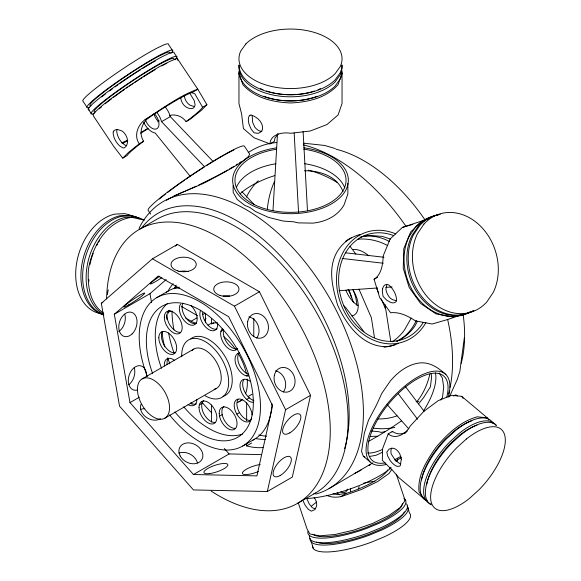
<?xml version="1.0" encoding="UTF-8"?>
<svg xmlns="http://www.w3.org/2000/svg" width="581" height="581" viewBox="0 0 581 581"><rect width="100%" height="100%" fill="white"/><g stroke="black" fill="none" stroke-linecap="round" stroke-linejoin="round"><path stroke-width="0.87" d="M272.976 210.554L277.507 133.724M107.376 294.458L108.226 289.868M239.8 70.78L238.958 73.221L238.958 103.52L241.587 113.876L243.424 128.59L254.057 137.77L269.954 143.906C270.296 134.211 282.787 131.829 290.5 133.281L310.225 131.016L326.943 124.566L338.12 114.907L342.042 103.52L342.042 73.221L341.2 70.78M252.147 115.583L252.655 122.359L254.798 127.145A10.088 5.774 60.4 0 0 261.871 131.306M464.372 337.467L459.84 371.535L457.262 379.429L449.433 396.794M186.029 121.632L190.386 119.112L201.295 110.39L206.93 104.711L197.751 89.162L177.234 58.427C158.511 65.268 142.36 77.534 125.685 88.189C114.464 96.431 102.546 104.028 93.025 114.304L93.548 116.164L114.065 146.899L122.773 158.148L127.086 155.555A45.877 4.198 -33.7 0 1 142.345 142.207L143.674 141.234C137.639 132.272 142.781 120.282 151.866 115.692A45.877 4.198 -33.7 0 1 191.585 92.699L194.788 93.723L202.616 107.311A45.877 4.198 -33.7 0 1 187.358 120.659L186.029 121.632C182.499 116.425 175.513 113.716 169.441 115.554M267.34 491.504L285.591 409.714L234.455 306.158L152.447 258.806L101.312 303.326L119.563 406.184L193.451 489.936L267.34 491.504L292.308 477.095L310.552 395.305L259.424 291.742L177.408 244.39L152.447 258.806M342.042 73.221L338.12 84.608C326.202 98.211 307.821 102.169 290.5 102.982C273.179 102.169 254.798 98.211 242.88 84.608L238.958 73.221M386.786 284.886L385.907 289.149A10.088 5.832 60.6 0 0 390.287 298.198L392.378 299.593L396.503 300.791M405.08 432.678C401.057 434.61 395.981 434.268 392.502 431.363L388.21 433.84L382.625 448.597L382.313 460.305L392.887 470.733L398.711 477.509L424.297 499.028L419.024 491.795C417.325 475.243 426.774 460.639 435.765 447.624C446.992 434.37 460.072 421.61 477.241 416.809L487.314 417.862L488.89 420.034M411.239 318.039L404.463 330.023A53.336 40.234 -84.3 0 1 392.182 341.839M417.499 321.322L414.536 326.566A53.336 40.234 -84.3 0 1 397.07 341.185M392.03 432.148L392.502 431.363M440.914 400.033L442.504 397.426L443.724 387.069L442.33 378.042L439.229 372.98M391.834 469.325L389.016 473.515L377.563 481.62L361.121 489.616L342.173 496.297C337.031 497.714 331.41 497.51 326.515 495.302M396.278 474.161L405.102 500.408L400.396 507.387L388.95 515.492L372.501 523.496L353.56 530.17L335.005 534.505L319.666 535.835L309.876 533.968L307.124 529.182L298.3 502.928M418.523 403.889L423.622 397.571L430.448 386.735L431.61 376.88L431.102 373.598M122.773 158.148L128.401 152.476L139.317 143.747L143.674 141.234M428.981 218.609L402.372 227.418L390.149 238.98L383.249 255.778C382.843 263.999 381.652 274.501 374.07 279.287L379.705 297.559L390.614 312.789C399.481 311.648 408.174 316.108 415.386 320.865L432.141 324.016L447.82 319.47L464.059 313.885M422.881 220.373L410.665 231.928L403.766 248.733L403.243 268.226L409.162 287.442L420.629 303.449L435.903 313.82L452.657 316.972L457.007 315.708M278.154 133.95L274.987 138.067L274.319 141.394L269.954 143.906M175.36 246.17L177.408 244.39M114.312 314.263L158.228 276.026L228.667 316.689L272.583 405.632L256.911 475.883L193.451 474.532L129.991 402.604L114.312 314.263L149.978 293.666L166.195 279.548M166.486 200.307C180.64 191.65 197.86 187.184 212.37 178.599A56.299 5.999 -25.7 0 0 243.562 160.559L248.392 156.587L249.707 154.161L244.296 146.049A57.86 5.287 -33.7 0 0 191.832 174.903A57.86 5.287 -33.7 0 0 148.278 210.533L150.668 214.106M197.751 89.162C179.028 96.003 162.876 108.277 146.201 118.923C138.176 123.775 133.252 135.576 139.317 143.747M401.493 420.898L392.836 426.752A50.721 5.403 -34.3 0 1 368.485 441.342M329.086 488.548L372.922 462.796M140.646 133.267L148.111 128.713M368.855 465.577L370.315 464.727M145.018 119.773L150.733 116.476M191.999 92.648L197.787 89.307M156.819 112.467A14.467 8.352 60 0 1 161.54 121.676L170.277 116.628L213.249 161.656M202.638 107.187L206.93 104.711M248.247 152.454L252.495 149.992A165.745 95.691 60 0 1 276.774 142.505M139.324 229.401L157.16 219.11A158.177 91.326 60 0 1 316.093 311.75A158.177 91.326 60 0 1 313.798 493.937M101.312 303.326L102.873 302.425M156.979 297.523L168.555 290.834M168.926 311.903L170.451 311.024M185.782 318.105L191.149 321.206L196.937 317.865M202.82 314.466L205.049 313.181M234.455 306.158L259.424 291.742M208.027 325.128L211.905 322.891M211.578 318.482L211.578 323.864L213.714 322.629M220.933 331.366L223.598 329.826M142.134 378.892L193.851 349.036M129.991 402.604L139.295 397.23M235.886 349.871L237.222 349.101M237.614 353.691L238.944 352.921M374.07 279.287L377.65 277.217M164.83 418.204L216.546 388.348M246.293 375.885L248.29 374.73M199.312 404.906L201.977 403.367M238.878 401.834L242.756 399.597M248.181 396.467L252.06 394.223M246.635 399.408L249.3 397.876M219.516 416.17L222.182 414.631M236.837 414.159L239.503 412.619A12.608 7.277 60 0 0 250.273 420.419M285.591 409.714L310.552 395.305M193.451 474.532L229.117 453.943L260.847 454.618M242.72 446.034L254.296 439.345M246.649 443.223L246.649 445.917L251.646 443.034M453.652 396.068L455.831 394.804L457.291 395.93M297.501 503.378L315.338 493.08M340.735 496.632L346.53 493.291L348.556 492.688A45.877 12.375 -18.6 0 0 387.73 469.876M389.219 468.642L390.65 467.814M122.489 143.543L127.835 140.682M356.749 472.36L361.142 470.036M198.68 185.019L211.687 178.628A53.83 5.737 -25.7 0 0 227.846 169.928M354.352 473.537L355.95 472.752M165.324 64.106L166.841 63.387M186.378 190.648L196.225 186.145M174.024 195.87L176.493 194.831M178.142 194.141L185.557 191.026M274.777 175.593L269.018 177.495A51.68 16.145 -16.6 0 0 240.135 193.807M211.578 323.864L214.643 322.92A40.931 23.632 60 0 1 217.163 322.876M402.372 227.418L412.822 224.389M346.53 493.291L337.706 494.671L332.971 493.705M357.62 239.234C367.933 238.195 378.703 240.672 387.788 245.632M384.847 431.734L380.918 432.409L379.255 431.777L371.564 430.993M369.647 456.448L376.081 455.279A50.721 5.403 -34.3 0 0 382.567 452.083M338.999 290.718L377.708 287.958M385.813 287.384L392.11 286.934M174.554 288.002L179.079 288.125M304.509 170.763C319.739 170.618 337.067 176.021 342.986 191.519M303.878 143.209L324.67 145.461L335.281 148.562M487.314 417.862L461.728 396.351L451.662 395.298L438.328 400.585L423.767 411.406L410.186 426.105C406.409 433.513 395.625 440.383 388.21 433.84M345.492 252.8L383.997 257.267M342.129 258.465L383.315 263.244M194.25 106.57L190.06 105.226A9.928 7.19 61.8 0 1 184.482 96.874L184.337 95.226M144.386 220.177L131.647 217.287C106.519 221.201 92.27 246.329 88.421 269.519C87.419 285.133 89.474 303.246 103.302 312.963M126.382 145.758C121.022 143.413 117.246 137 116.723 131.284A10.088 5.752 59.9 0 1 117.224 129.527M390.519 239.132L382.32 236.38L369.313 235.436A53.83 43.575 47.2 0 0 361.426 236.707M445.903 374.571C439.083 368.398 431.196 362.624 421.545 362.82A54.556 35.339 -67 0 0 390.25 381.085L381.775 393.41L376.437 405.153L368.441 420.346L364.367 433.012L361.535 451.422L363.336 456.23L364.89 456.92M400.701 464.27L395.45 460.442L391.209 454.015A10.088 5.89 60.3 0 1 391.768 448.002M181.468 306.434L197.569 315.73M363.336 456.23L370.061 461.888M241.892 191.672L254.347 204.723M161.54 121.676L204.505 166.703M387.193 404.652L408.799 428.909M224.324 448.51L229.117 453.943M190.495 176.66L155.214 133.042A14.467 8.352 60 0 1 143.703 122.351M363.931 331.7L345.884 307.828A19.776 11.417 60 0 0 343.691 305.591M405.509 386.685L424.108 411.275M398.406 393.896L417.557 419.221M350.023 246.257L355.855 254.129M190.227 93.962L194.214 100.578L195.093 104.783A10.088 5.752 59.9 0 1 190.713 108.618C185.099 108.182 180.829 102.743 180.785 97.274M461.728 396.351L463.086 398.413M172.739 50.823L168.555 44.563A51.542 4.713 -33.7 0 0 163.537 45.02L157.015 48.121A51.542 4.713 -33.7 0 0 110.55 77.324A51.542 4.713 -33.7 0 0 82.705 100.789L86.889 107.057M176.922 57.091L174.133 52.915A51.542 4.713 -33.7 0 0 169.115 53.372L162.593 56.473A51.542 4.713 -33.7 0 0 111.007 89.358A51.542 4.713 -33.7 0 0 89.372 109.896M88.283 109.141L91.072 113.324M403.926 498.36L405.102 500.408M376.553 288.14L378.681 293.042M381.158 298.765L385.762 309.382L390.817 341.635M358.964 289.106L371.361 317.698L374.447 337.408M306.921 498.897L309.085 503.662L311.997 507.416A10.088 5.89 59.8 0 0 315.657 508.702M311.227 541.877L313.544 548.784M177.234 58.427L177.757 60.286M149.978 293.666L151.561 302.592M303.1 131.553L307.48 210.852M294.16 132.991L298.54 212.29M233.104 185.47L233.17 192.384L237.15 199.385L244.761 205.347L249.939 207.526L255.487 211.542L268.604 217.432L283.208 221.056L293.819 221.833L298.314 222.886L312.883 223.126A53.837 40.612 24.3 0 0 344.054 204.897L347.896 193.894L347.83 183.364M385.297 304.851L385.297 308.482M253.788 318.461L253.788 336.406M246.649 402.844L246.649 420.789M211.578 405.03L211.578 422.075M205.413 313.849L205.413 322.673M238.958 71.165A51.542 29.762 0 0 0 277.159 99.91A51.542 29.762 0 0 0 335.135 86.039L340.284 78.863A51.542 29.762 0 0 0 342.042 71.165M320.494 88.617A47.918 27.663 0 0 1 317.974 89.706M314.459 90.999A47.918 27.663 0 0 1 266.541 90.999M263.026 89.706A47.918 27.663 0 0 1 260.506 88.617M238.958 64.985A51.542 29.762 0 0 0 277.159 93.73A51.542 29.762 0 0 0 335.135 79.866L340.284 72.69A51.542 29.762 0 0 0 342.042 64.985M341.955 65.326A51.542 29.762 0 0 1 340.284 74.746L335.135 81.921A51.542 29.762 0 0 1 275.721 95.553A51.542 29.762 0 0 1 239.045 65.326M317.11 96.228A47.918 27.663 0 0 1 314.459 97.18M313.682 97.434A47.918 27.663 0 0 1 267.318 97.434M266.541 97.18A47.918 27.663 0 0 1 263.89 96.228M95.102 112.046A47.918 4.379 -33.7 0 1 115.22 92.953A47.918 4.379 -33.7 0 1 163.174 62.378L169.231 59.502A47.918 4.379 -33.7 0 1 173.901 59.073M159.245 120.848A45.877 4.198 -33.7 0 1 157.821 121.799M147.712 128.35A45.877 4.198 -33.7 0 1 141.096 132.439M127.079 140.348A45.877 4.198 -33.7 0 1 121.56 142.89M90.919 105.778A47.918 4.379 -33.7 0 1 111.036 86.685A47.918 4.379 -33.7 0 1 158.991 56.11L165.048 53.234A47.918 4.379 -33.7 0 1 169.717 52.806M170.901 53.496A51.542 4.713 -33.7 0 0 167.72 51.288L161.198 54.382A51.542 4.713 -33.7 0 0 107.659 88.704A51.542 4.713 -33.7 0 0 89.22 107.558M99.358 108.792A47.918 4.379 -33.7 0 1 101.508 106.853M105.234 103.738A47.918 4.379 -33.7 0 1 107.383 102.016M108.131 101.428A47.918 4.379 -33.7 0 1 111.465 98.864M113.622 97.245A47.918 4.379 -33.7 0 1 124.218 89.619M126.375 88.123A47.918 4.379 -33.7 0 1 127.82 87.128M129.294 86.119A47.918 4.379 -33.7 0 1 133.02 83.613M134.516 82.618A47.918 4.379 -33.7 0 1 138.227 80.185M139.716 79.219A47.918 4.379 -33.7 0 1 141.946 77.789M143.42 76.852A47.918 4.379 -33.7 0 1 155.142 69.698M161.845 65.914A47.918 4.379 -33.7 0 1 164.568 64.469M101.755 96.904A47.918 4.379 -33.7 0 1 105.241 94.158M109.439 90.977A47.918 4.379 -33.7 0 1 112.431 88.777M115.103 86.838A47.918 4.379 -33.7 0 1 117.892 84.855M119.316 83.853A47.918 4.379 -33.7 0 1 140.696 69.669M142.846 68.326A47.918 4.379 -33.7 0 1 151.656 63.031M152.331 62.639A47.918 4.379 -33.7 0 1 155.454 60.867M175.084 59.763A51.542 4.713 -33.7 0 0 171.903 57.555L165.382 60.649A51.542 4.713 -33.7 0 0 110.884 95.683A51.542 4.713 -33.7 0 0 94.195 113.578M154.989 114.341A10.088 5.825 60 0 1 157.262 128.459A10.088 5.825 60 0 1 145.962 121.153M158.657 121.69A10.088 5.825 60 0 1 153.871 113.702M165.084 106.868A14.467 8.352 60 0 1 170.277 116.628M103.716 314.829A51.542 35.637 -72.6 0 1 81.812 264.943A51.542 35.637 -72.6 0 1 119.839 215.783L129.44 215.275A51.542 35.637 -72.6 0 1 138.278 218.187M103.825 314.873A51.542 35.637 -72.6 0 1 83.758 264.282A51.542 35.637 -72.6 0 1 121.582 216.335L131.183 215.827A51.542 35.637 -72.6 0 1 140.021 218.732M101.828 313.856A51.542 35.637 -72.6 0 1 76.249 265.699A51.542 35.637 -72.6 0 1 114.624 214.149L124.225 213.641A51.542 35.637 -72.6 0 1 133.064 216.546M88.915 281.32A47.918 33.124 -72.6 0 1 88.806 279.505M89.982 264.449A47.918 33.124 -72.6 0 1 93.178 253.28M96.853 245.218A47.918 33.124 -72.6 0 1 97.71 243.679M98.596 242.175A47.918 33.124 -72.6 0 1 99.518 240.716M103.418 314.227A51.542 35.637 -72.6 0 1 87.84 262.394A51.542 35.637 -72.6 0 1 125.06 217.425L134.654 216.916A51.542 35.637 -72.6 0 1 143.492 219.821M310.218 538.391A51.542 13.9 -18.6 0 0 369.422 535.13L381.492 530.126A51.542 13.9 -18.6 0 0 407.187 506.131L409.511 513.03A51.542 13.9 -18.6 0 1 383.816 537.026L371.746 542.037A51.542 13.9 -18.6 0 1 312.534 545.29M402.43 503.727A47.918 12.92 -18.6 0 1 377.606 522.784L366.379 527.439A47.918 12.92 -18.6 0 1 312.839 534.23M311.401 506.283A45.877 12.375 -18.6 0 1 316.725 502.064M363.67 483.174A45.877 12.375 -18.6 0 1 374.868 481.264M404.369 511.919A47.918 12.92 -18.6 0 1 379.923 529.69L368.703 534.346A47.918 12.92 -18.6 0 1 316.638 542.029M314.081 497.452A9.928 7.11 54.7 0 1 316.623 505.978L314.88 509.595L311.372 511.171L308.46 509.457L305.49 505.739A9.928 4.125 64.1 0 1 303.275 501.011M406.417 503.829A51.542 13.9 -18.6 0 1 380.722 527.824L368.652 532.828A51.542 13.9 -18.6 0 1 309.441 536.089M404.87 499.224A51.542 13.9 -18.6 0 1 379.175 523.22L367.098 528.223A51.542 13.9 -18.6 0 1 307.894 531.484M339.653 494.823A14.467 8.352 60 0 1 337.038 492.695M350.568 488.606A14.467 8.352 60 0 1 350.379 491.577M347.351 489.115A10.088 5.825 60 0 1 340.8 491.918M359.123 486.529A14.467 8.352 60 0 1 358.259 488.948M427.405 501.105A51.542 22.39 -49.9 0 1 446.346 438.945L455.94 430.245A51.542 22.39 -49.9 0 1 493.16 423.505M430.884 504.032A51.542 22.39 -49.9 0 1 449.817 441.872L459.418 433.165A51.542 22.39 -49.9 0 1 496.196 425.677M431.255 504.874A51.542 22.39 -49.9 0 1 451.56 443.332L461.161 434.632A51.542 22.39 -49.9 0 1 496.305 425.176M421.545 479.928A47.918 20.814 -49.9 0 1 445.395 438.96L454.32 430.87A47.918 20.814 -49.9 0 1 471.852 420.746M426.759 484.314A47.918 20.814 -49.9 0 1 450.609 443.347L459.535 435.256A47.918 20.814 -49.9 0 1 477.074 425.132M469.724 311.939A51.542 41.817 71 0 1 417.681 298.155A51.542 41.817 71 0 1 409.097 236.583L415.618 226.91A51.542 41.817 71 0 1 434.486 216.016M472.513 310.98A51.542 41.817 71 0 1 420.47 297.196A51.542 41.817 71 0 1 411.885 235.625L418.407 225.951A51.542 41.817 71 0 1 438.931 214.767M473.907 310.508A51.542 41.817 71 0 1 421.864 296.717A51.542 41.817 71 0 1 413.28 235.145L419.802 225.472A51.542 41.817 71 0 1 440.325 214.287M353.263 290.594A20.175 11.649 60 0 1 351.992 315.955M357.932 305.613A20.175 11.649 60 0 1 345.92 290.268M347.968 289.316A44.025 25.419 60 0 1 353.313 302.156M385.123 462.883A55.311 24.032 -49.9 0 1 372.646 429.504A55.311 24.032 -49.9 0 1 422.641 376.197A55.311 24.032 -49.9 0 1 446.724 397.201M400.934 456.252A55.311 24.032 -49.9 0 1 394.419 459.774M335.971 149.201A142.432 82.233 60 0 1 424.958 219.821M463.21 315.011A142.432 82.233 60 0 1 461.183 363.328M397.012 415.829A137.392 79.321 60 0 1 377.926 418.945M246.388 197.141A137.392 79.321 60 0 1 258.298 180.749M308.358 170.182A137.392 79.321 60 0 1 337.532 182.63M429.809 374.36A137.392 79.321 60 0 1 416.744 401.791M303.209 144.829A165.745 95.691 60 0 1 406.206 226.619M447.675 319.673A165.745 95.691 60 0 1 450.101 387.389M449.382 390.701A165.745 95.691 60 0 1 448.576 393.918M303.747 149.157A55.536 32.064 0 0 1 336.312 198.419A55.536 32.064 0 0 1 244.979 198.658A55.536 32.064 0 0 1 276.767 149.223M423.237 322.484A55.311 44.882 71 0 1 364.527 332.448A55.311 44.882 71 0 1 341.04 263.266A55.311 44.882 71 0 1 393.736 235.625M394.833 427.398A148.09 85.501 60 0 1 373.619 428.175M139.07 228.297A165.745 95.691 60 0 1 319.565 281.814A165.745 95.691 60 0 1 315.795 494.082M425.902 322.586A57.86 46.945 71 0 1 364.105 334.888A57.86 46.945 71 0 1 339.21 261.573A57.86 46.945 71 0 1 395.806 233.932M359.995 237.222A55.311 44.882 71 0 1 389.437 241.485M416.279 320.53A55.311 44.882 71 0 1 396.7 341.207M159.339 199.029A55.311 5.055 -33.7 0 1 165.316 194.221M167.437 192.58A55.311 5.055 -33.7 0 1 179.551 183.669M180.299 183.138A55.311 5.055 -33.7 0 1 184.605 180.125M186.073 179.108A55.311 5.055 -33.7 0 1 204.054 167.183M206.408 165.694A55.311 5.055 -33.7 0 1 225.014 154.597M225.733 154.205A55.311 5.055 -33.7 0 1 233.903 149.978M303.921 147.799A57.86 33.407 0 0 1 338.295 199.116A57.86 33.407 0 0 1 242.996 199.363A57.86 33.407 0 0 1 276.571 147.872M397.767 458.925A57.86 15.6 -18.6 0 1 396.888 461.321M391.202 467.836A57.86 15.6 -18.6 0 1 304.909 498.6M398.406 343.32A55.791 42.086 -84.3 0 1 384.637 346.654C361.643 345.731 346.196 324.242 337.634 305.127C332.557 287.66 327.299 268.139 337.43 251.297A56.299 45.579 47.2 0 1 360.082 234.455M240.948 161.779A53.83 5.737 -25.7 0 1 239.721 162.629M237.694 163.973A53.83 5.737 -25.7 0 1 236.22 164.917M233.86 166.384A53.83 5.737 -25.7 0 1 229.444 169.013M435.416 372.806A55.311 24.032 -49.9 0 1 423.622 410.702M407.375 430.949A55.311 24.032 -49.9 0 1 404.834 433.448M382.247 449.541A55.311 24.032 -49.9 0 1 367.577 453.035M370.104 436.484A55.311 14.917 -18.6 0 1 377.875 436.346M142.084 227.411A158.177 91.326 60 0 1 282.911 258.574A158.177 91.326 60 0 1 344.548 448.735M386.365 464.422A57.86 25.136 -49.9 0 1 370.329 431.668A57.86 25.136 -49.9 0 1 423.041 374.382A57.86 25.136 -49.9 0 1 448.263 397.15M401.384 457.516A57.86 25.136 -49.9 0 1 395.269 460.973M418.734 401.326A137.392 79.321 60 0 1 416.076 401.812M267.333 209.029A137.392 79.321 60 0 1 274.53 181.483M345.557 241.333A57.86 46.945 71 0 1 351.599 237.614M395.102 344.656A57.86 46.945 71 0 1 383.961 347.133M236.438 187.365A55.536 32.064 0 0 1 275.881 163.777M304.633 163.697A55.536 32.064 0 0 1 344.773 187.91M353.204 249.489A30.263 17.474 60 0 1 368.768 255.807M352.899 289.491A30.263 17.474 60 0 1 356.756 305.083M348.832 289.839A23.661 13.661 60 0 1 351.527 297.864M152.556 373.351A75.653 43.677 60 0 1 191.207 305.831A75.653 43.677 60 0 1 252.641 412.234A75.653 43.677 60 0 1 174.837 411.944M242.604 434.007A75.653 43.677 60 0 1 183.756 406.794M161.474 368.209A75.653 43.677 60 0 1 167.328 303.631M164.401 366.045A12.608 7.277 60 0 1 174.409 360.271M167.067 364.505A12.608 7.277 60 0 1 168.185 358.659M215.086 422.452A12.608 7.277 60 0 1 203.793 413.687A12.608 7.277 60 0 1 203.742 400.425M235.269 428.379A12.608 7.277 60 0 1 223.975 419.613A12.608 7.277 60 0 1 223.925 406.351M251.74 418.073A12.608 7.277 60 0 1 237.564 415.321A12.608 7.277 60 0 1 238.965 398.965A12.608 7.277 60 0 1 252.009 414.892M239.503 412.619A12.608 7.277 60 0 1 238.036 399.358M181.766 356.727A33.19 19.166 60 0 1 204.294 341.083A33.19 19.166 60 0 1 228.66 381.717A33.19 19.166 60 0 1 205.195 395.792M190.786 338.825A33.19 19.166 60 0 1 225.719 357.678A33.19 19.166 60 0 1 223.053 396.38M191.853 350.692A22.695 13.102 60 0 1 216.546 362.137A22.695 13.102 60 0 1 214.106 389.248M166.384 292.228A85.741 49.501 60 0 1 179.311 287.174M271.966 403.882A85.741 49.501 60 0 1 252.786 440.158M180.364 332.397A12.608 7.277 60 0 1 169.078 323.581A12.608 7.277 60 0 1 169.078 310.341M195.376 323.726A12.608 7.277 60 0 1 184.896 316.347A12.608 7.277 60 0 1 182.841 303.224M217.163 328.926A12.608 7.277 60 0 1 207.664 324.888A12.608 7.277 60 0 1 202.515 312.585M236.714 348.92A12.608 7.277 60 0 1 227.135 342.95A12.608 7.277 60 0 1 223.431 330.611M248.196 374.106A12.608 7.277 60 0 1 239.328 364.795A12.608 7.277 60 0 1 238.871 353.48M253.919 400.512A12.608 7.277 60 0 1 244.521 391.463A12.608 7.277 60 0 1 243.831 379.647M174.874 352.899A12.608 7.277 60 0 1 164.111 345.056A12.608 7.277 60 0 1 162.695 331.809M196.4 403.94A12.608 7.277 60 0 1 190.677 403.069M147.342 376.466A85.741 49.501 60 0 1 189.319 296.753A85.741 49.501 60 0 1 259.554 418.407A85.741 49.501 60 0 1 169.536 414.907M191.12 305.679A12.608 7.277 60 0 1 196.494 322.47A12.608 7.277 60 0 1 184.315 320.734A12.608 7.277 60 0 1 180.538 304.168M217.606 323.029A12.608 7.277 60 0 1 207.402 328.664A12.608 7.277 60 0 1 200.685 310.254M237.295 348.549A12.608 7.277 60 0 1 224.469 344.489A12.608 7.277 60 0 1 222.705 328.425M248.436 376.081A12.608 7.277 60 0 1 236.242 365.333A12.608 7.277 60 0 1 239.452 353.11M253.396 402.255A12.608 7.277 60 0 1 240.12 387.411A12.608 7.277 60 0 1 250.614 381.644M196.886 399.394A12.608 7.277 60 0 1 188.012 404.608M106.592 298.961A158.177 91.326 60 0 1 222.501 239.684A158.177 91.326 60 0 1 330.117 437.449A158.177 91.326 60 0 1 211.128 491.061M124.77 314.154A12.608 8.715 -72.6 0 1 118.749 331.548M248.871 316.877A12.608 10.233 71 0 1 258.109 325.462A12.608 10.233 71 0 1 256.671 338.106M160.443 418.814A12.608 9.717 28.8 0 1 145.875 417.035A12.608 9.717 28.8 0 1 140.994 404.398M137.022 390.105A12.608 8.715 -72.6 0 1 128.285 380.047A12.608 8.715 -72.6 0 1 137.806 365.834A12.608 8.715 -72.6 0 1 146.535 375.892M134.276 367.729A12.608 8.715 -72.6 0 1 128.829 384.709M178.875 453.122A12.608 9.717 28.8 0 1 197.417 462.912M140.391 409.503A12.608 9.717 28.8 0 1 144.691 408.741M262.997 447.537A95.829 55.326 60 0 1 246.649 445.917M192.013 404.267A95.829 55.326 60 0 1 190.96 402.844M169.79 363.779A95.829 55.326 60 0 1 167.706 357.845M164.583 346.828A95.829 55.326 60 0 1 161.932 331.642M168.243 290.689A95.829 55.326 60 0 1 173.203 283.731M258.363 471.547A12.608 3.399 -18.6 0 1 242.393 472.818A12.608 3.399 -18.6 0 1 260.215 464.495M275.503 370.809A12.608 10.233 71 0 1 284.741 379.4A12.608 10.233 71 0 1 283.303 392.044M161.838 277.616A12.608 1.155 -33.7 0 1 150.363 283.942A12.608 1.155 -33.7 0 1 159.804 276.2M223.097 295.976A12.608 7.277 0 0 1 229.626 295.976M178.817 271.618A12.608 7.277 0 0 1 188.469 271.618M168.57 313.144A95.829 55.326 60 0 1 168.744 310.319M174.198 288.83A95.829 55.326 60 0 1 176.225 285.133M223.903 336.748A40.931 23.632 60 0 1 235.007 348.593M238.878 354.577A40.931 23.632 60 0 1 246.373 373.881M247.15 379.015A40.931 23.632 60 0 1 245.502 393.795M241.703 399.677A40.931 23.632 60 0 1 237.295 402.618M265.51 439.396A95.516 55.144 60 0 1 255.197 438.473M211.702 412.793A95.516 55.144 60 0 1 201.534 401.653M174.118 353.248A95.516 55.144 60 0 1 168.57 332.898M166.827 319.267A95.516 55.144 60 0 1 166.645 314.924M266.657 436.215A95.516 55.144 60 0 1 258.777 434.995M173.922 329.805A95.516 55.144 60 0 1 171.983 310.98M196.639 323.254A22.695 13.102 60 0 1 191.149 321.206M205.979 318.323A22.695 13.102 60 0 1 205.049 319.964M401.297 459.07L400.447 465.25L399.713 466.187L397.106 466.347A9.928 4.285 53.4 0 1 390.149 460.501L387.665 456.056L386.823 452.127L389.255 448.946L392.901 448.183A9.928 6.957 68.4 0 1 399.851 454.03L401.297 459.07M113.288 131.793L113.113 133.369L114.05 137.537A9.928 4.052 58.6 0 0 119.628 145.896L122.773 147.835L124.065 147.937C127.261 146.456 127.922 142.338 127.326 139.186A9.928 7.19 61.8 0 0 121.756 130.834L117.565 129.49L115.59 129.788L113.883 130.718L113.288 131.793M382.559 288.895L382.305 291.234L383.068 296.404L386.75 300.239L390.94 302.534A9.928 5.447 46.6 0 0 396.518 300.624C396.685 294.85 393.243 288.648 388.812 285.017A9.928 5.795 73.8 0 0 383.235 286.934L382.559 288.895M423.985 224.034L417.463 233.707A51.542 41.817 71 0 0 430.39 300.101A51.542 41.817 71 0 0 486.747 302.055L493.269 292.381A51.542 41.817 71 0 0 480.342 225.994A51.542 41.817 71 0 0 423.985 224.034M245.865 43.931L240.716 51.106A51.542 29.762 0 0 0 270.775 86.3A51.542 29.762 0 0 0 335.135 73.685L340.284 66.51A51.542 29.762 0 0 0 310.225 31.316A51.542 29.762 0 0 0 245.865 43.931M250.012 115.249L249.104 116.171A9.928 4.503 68.9 0 0 249.104 124.407L251.195 129.229L254.057 132.802L258.327 133.347L261.457 131.538A9.928 6.74 49.2 0 0 261.457 123.303C259.431 119.185 255.371 116.447 251.195 114.965L250.012 115.249M466.376 439.011L456.775 447.719A51.542 22.39 -49.9 0 0 431.196 502.028A51.542 22.39 -49.9 0 0 469.571 498.338L479.172 489.63A51.542 22.39 -49.9 0 0 504.751 435.329A51.542 22.39 -49.9 0 0 466.376 439.011M199.014 407.404A12.608 7.277 60 0 0 212.421 423.992A12.608 7.277 60 0 0 212.355 406.126A12.608 7.277 60 0 0 199.014 407.404M219.204 413.323A12.608 7.277 60 0 0 232.611 429.918A12.608 7.277 60 0 0 232.545 412.045A12.608 7.277 60 0 0 219.204 413.323M137.436 389.277A22.695 13.102 60 0 0 161.511 419.228A22.695 13.102 60 0 0 161.511 387.128A22.695 13.102 60 0 0 137.436 389.277M164.329 317.299A12.608 7.277 60 0 0 177.706 333.937A12.608 7.277 60 0 0 177.706 316.1A12.608 7.277 60 0 0 164.329 317.299M158.831 337.801A12.608 7.277 60 0 0 172.208 354.439A12.608 7.277 60 0 0 172.208 336.61A12.608 7.277 60 0 0 158.831 337.801M247.702 321.547A12.608 10.233 71 0 0 261 338.077A12.608 10.233 71 0 0 265.11 317.981A12.608 10.233 71 0 0 247.702 321.547M209.334 473.617A12.608 3.399 -18.6 0 0 227.854 465.083A12.608 3.399 -18.6 0 0 210.416 467.109A12.608 3.399 -18.6 0 0 209.334 473.617M280.238 475.476A12.608 5.476 -49.9 0 0 290.936 457.683A12.608 5.476 -49.9 0 0 275.496 466.594A12.608 5.476 -49.9 0 0 280.238 475.476M289.745 432.881A12.608 5.476 -49.9 0 0 300.442 415.081A12.608 5.476 -49.9 0 0 284.995 423.999A12.608 5.476 -49.9 0 0 289.745 432.881M220.054 295.431A12.608 7.277 0 0 0 238.965 289.127A12.608 7.277 0 0 0 220.054 282.824A12.608 7.277 0 0 0 220.054 295.431M274.334 375.486A12.608 10.233 71 0 0 287.631 392.015A12.608 10.233 71 0 0 291.742 371.92A12.608 10.233 71 0 0 274.334 375.486M177.343 270.768A12.608 7.277 0 0 0 196.255 264.464A12.608 7.277 0 0 0 177.343 258.16A12.608 7.277 0 0 0 177.343 270.768M180.197 455.94A12.608 9.717 28.8 0 0 200.961 460.791A12.608 9.717 28.8 0 0 191.512 443.252A12.608 9.717 28.8 0 0 180.197 455.94M132.134 333.864A12.608 8.715 -72.6 0 0 132.809 312.847A12.608 8.715 -72.6 0 0 118.785 326.478A12.608 8.715 -72.6 0 0 132.134 333.864M128.633 304.931A12.608 1.155 -33.7 0 0 144.691 293.216A12.608 1.155 -33.7 0 0 129.243 302.135A12.608 1.155 -33.7 0 0 128.633 304.931"/></g></svg>
